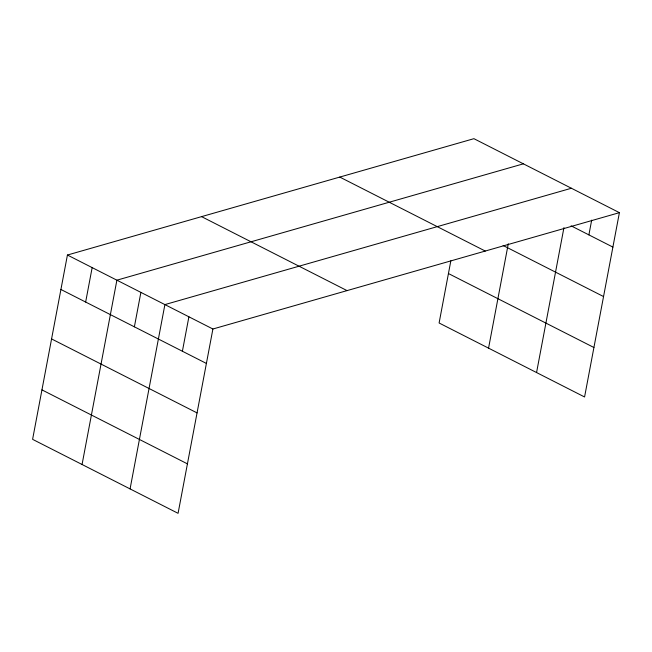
<?xml version="1.0" encoding="UTF-8"?>
<svg xmlns="http://www.w3.org/2000/svg" width="652" height="652" viewBox="0 0 652 652"><rect width="100%" height="100%" fill="white"/><g stroke="black" fill="none" stroke-linecap="round" stroke-linejoin="round"><path stroke-width="0.98" d="M619.4 212.658L473.922 138.68L67.425 255.03L32.6 439.342L178.077 513.32L212.902 329.007L619.4 212.658L584.575 396.97L439.098 322.993L450.85 260.792M85.648 302.047L92.16 267.605M82.062 464.493L116.887 280.181L523.385 163.831M134.385 326.823L140.889 292.389M130.074 488.902L164.899 304.598L571.388 188.249M182.397 351.241L188.901 316.799M488.56 348.144L508.283 243.775M536.563 372.553L563.947 227.63M588.886 234.891L591.682 220.132M571.111 225.845L612.896 247.092M503.116 245.486L603.548 296.554M339.782 177.075L485.259 251.053M448.437 273.538L593.923 347.508M201.566 216.635L347.051 290.613M67.425 255.03L212.902 329.007M60.921 289.472L206.399 363.441M51.573 338.926L197.051 412.903M41.948 389.88L187.426 463.857"/></g></svg>
